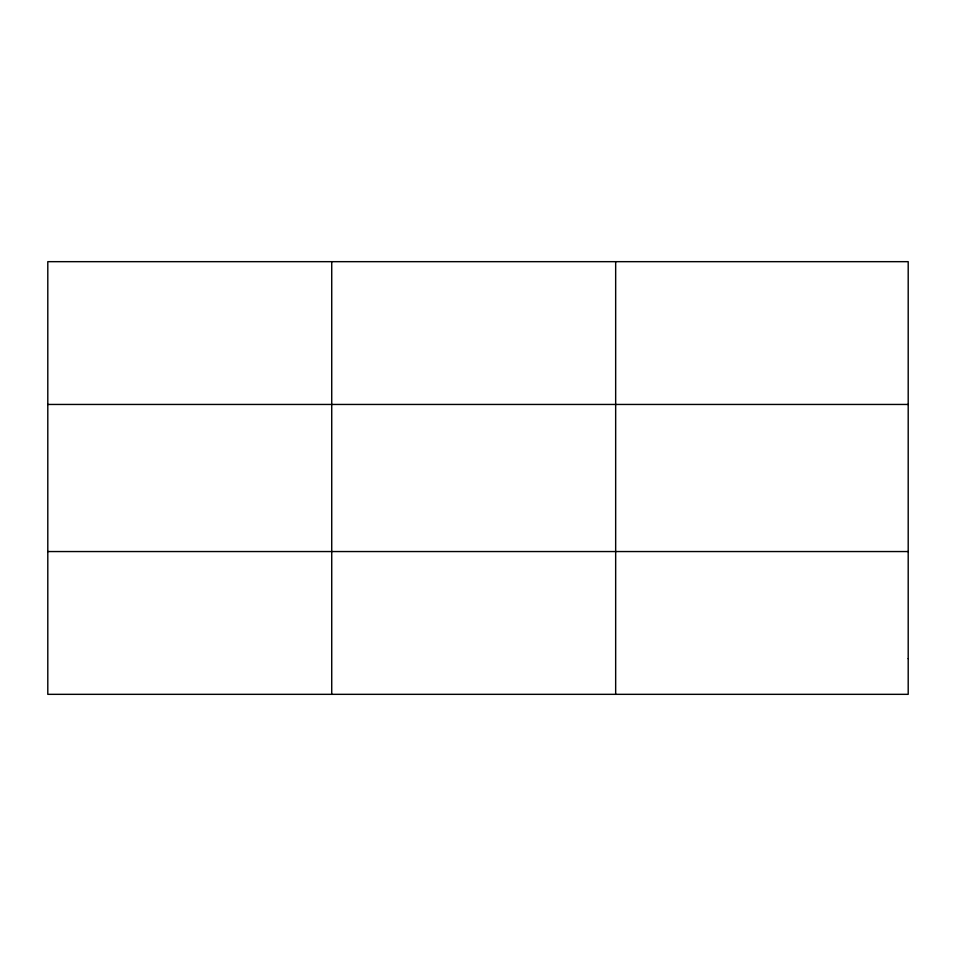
<?xml version="1.0" encoding="UTF-8"?>
<svg xmlns="http://www.w3.org/2000/svg" width="956" height="956" viewBox="0 0 956 956"><rect width="100%" height="100%" fill="white"/><g stroke="black" fill="none" stroke-linecap="round" stroke-linejoin="round"><path stroke-width="1.43" d="M331.732 261.669L331.732 694.331M615.664 261.669L615.664 694.331M47.8 404.448L908.2 404.448M47.8 551.552L908.2 551.552M908.2 658.636L908.2 694.331L47.8 694.331L47.8 261.669L908.2 261.669L908.2 658.636"/></g></svg>
